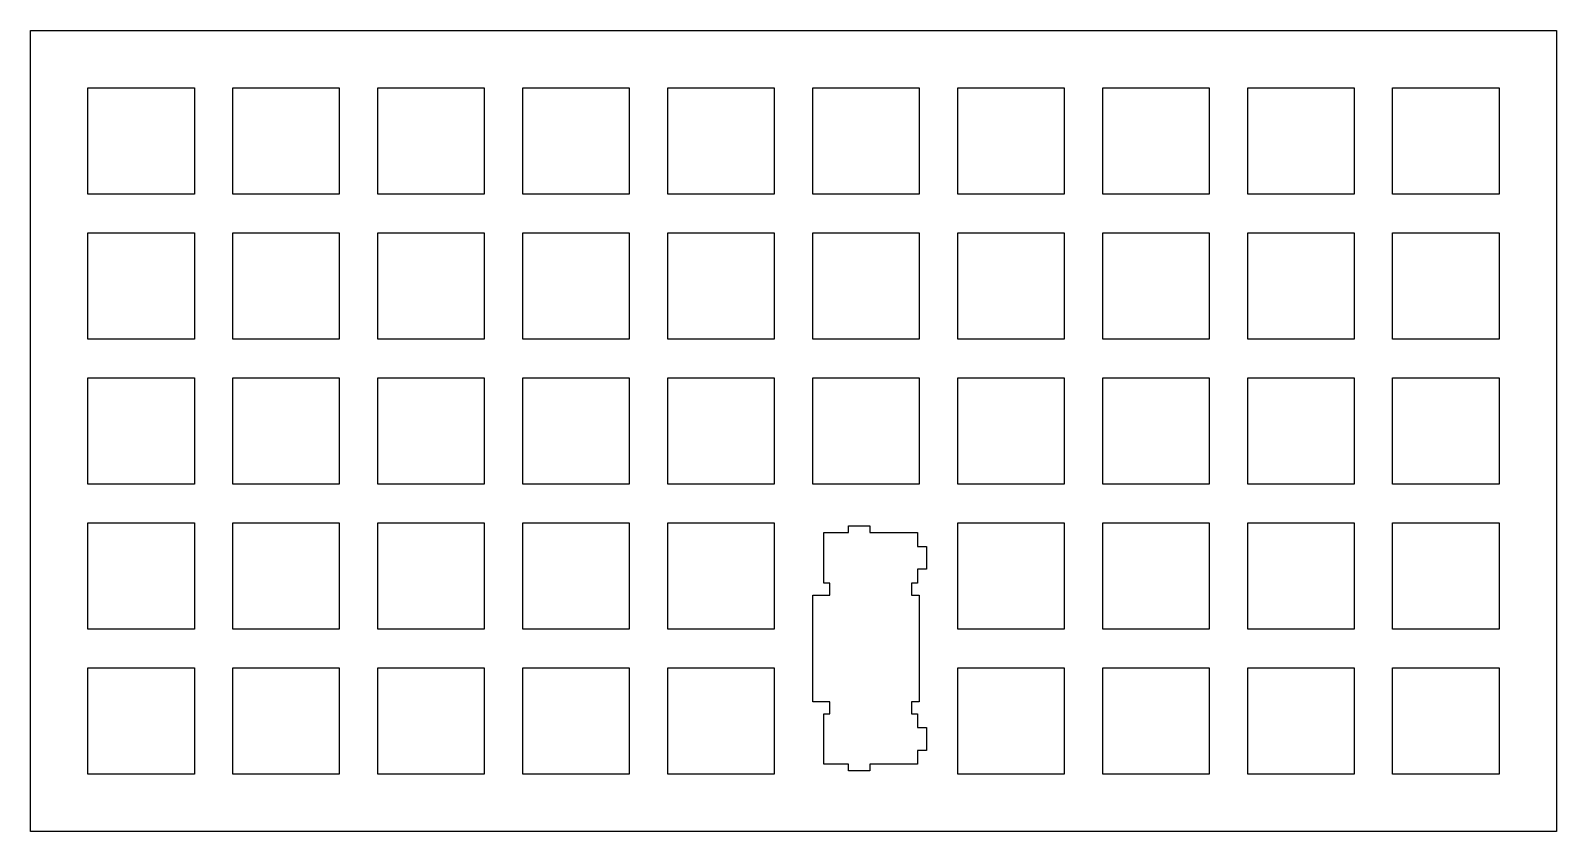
# Model space of a CAD drawing. Header units: millimetres. Extents: x 50 to 250, y -174 to -69.
import ezdxf

# ---------------------------------------------------------------- set-up
doc = ezdxf.new("R2010")
doc.units = ezdxf.units.MM
doc.layers.add('Plate.Cuts', color=9, linetype='CONTINUOUS', true_color=0xc2c2c2)

msp = doc.modelspace()

# ---------------------------------------------------------------- linework, layer by layer
at = {"layer": 'Plate.Cuts', "linetype": 'CONTINUOUS'}
for p, q in [((50, -69), (250.5, -69)), ((50, -174.25), (50, -69)), ((250.5, -69), (250.5, -174.25)), ((57.525, -76.525), (71.525, -76.525)), ((57.525, -90.525), (57.525, -76.525)), ((71.525, -76.525), (71.525, -90.525)), ((76.575, -76.525), (90.575, -76.525)), ((76.575, -90.525), (76.575, -76.525)), ((90.575, -76.525), (90.575, -90.525)), ((95.625, -76.525), (109.625, -76.525)), ((95.625, -90.525), (95.625, -76.525)), ((109.625, -76.525), (109.625, -90.525)), ((114.675, -76.525), (128.675, -76.525)), ((114.675, -90.525), (114.675, -76.525)), ((128.675, -76.525), (128.675, -90.525)), ((133.725, -76.525), (147.725, -76.525)), ((133.725, -90.525), (133.725, -76.525)), ((147.725, -76.525), (147.725, -90.525)), ((152.775, -76.525), (166.775, -76.525)), ((152.775, -90.525), (152.775, -76.525)), ((166.775, -76.525), (166.775, -90.525)), ((171.825, -76.525), (185.825, -76.525)), ((171.825, -90.525), (171.825, -76.525)), ((185.825, -76.525), (185.825, -90.525)), ((190.875, -76.525), (204.875, -76.525)), ((190.875, -90.525), (190.875, -76.525)), ((204.875, -76.525), (204.875, -90.525)), ((209.925, -76.525), (223.925, -76.525)), ((209.925, -90.525), (209.925, -76.525)), ((223.925, -76.525), (223.925, -90.525)), ((228.975, -76.525), (242.975, -76.525)), ((228.975, -90.525), (228.975, -76.525)), ((242.975, -76.525), (242.975, -90.525)), ((71.525, -90.525), (57.525, -90.525)), ((90.575, -90.525), (76.575, -90.525)), ((109.625, -90.525), (95.625, -90.525)), ((128.675, -90.525), (114.675, -90.525)), ((147.725, -90.525), (133.725, -90.525)), ((166.775, -90.525), (152.775, -90.525)), ((185.825, -90.525), (171.825, -90.525)), ((204.875, -90.525), (190.875, -90.525)), ((223.925, -90.525), (209.925, -90.525)), ((242.975, -90.525), (228.975, -90.525)), ((57.525, -95.575), (71.525, -95.575)), ((57.525, -109.575), (57.525, -95.575)), ((71.525, -95.575), (71.525, -109.575)), ((76.575, -95.575), (90.575, -95.575)), ((76.575, -109.575), (76.575, -95.575)), ((90.575, -95.575), (90.575, -109.575)), ((95.625, -95.575), (109.625, -95.575)), ((95.625, -109.575), (95.625, -95.575)), ((109.625, -95.575), (109.625, -109.575)), ((114.675, -95.575), (128.675, -95.575)), ((114.675, -109.575), (114.675, -95.575)), ((128.675, -95.575), (128.675, -109.575)), ((133.725, -95.575), (147.725, -95.575)), ((133.725, -109.575), (133.725, -95.575)), ((147.725, -95.575), (147.725, -109.575)), ((152.775, -95.575), (166.775, -95.575)), ((152.775, -109.575), (152.775, -95.575)), ((166.775, -95.575), (166.775, -109.575)), ((171.825, -95.575), (185.825, -95.575)), ((171.825, -109.575), (171.825, -95.575)), ((185.825, -95.575), (185.825, -109.575)), ((190.875, -95.575), (204.875, -95.575)), ((190.875, -109.575), (190.875, -95.575)), ((204.875, -95.575), (204.875, -109.575)), ((209.925, -95.575), (223.925, -95.575)), ((209.925, -109.575), (209.925, -95.575)), ((223.925, -95.575), (223.925, -109.575)), ((228.975, -95.575), (242.975, -95.575)), ((228.975, -109.575), (228.975, -95.575)), ((242.975, -95.575), (242.975, -109.575)), ((71.525, -109.575), (57.525, -109.575)), ((90.575, -109.575), (76.575, -109.575)), ((109.625, -109.575), (95.625, -109.575)), ((128.675, -109.575), (114.675, -109.575)), ((147.725, -109.575), (133.725, -109.575)), ((166.775, -109.575), (152.775, -109.575)), ((185.825, -109.575), (171.825, -109.575)), ((204.875, -109.575), (190.875, -109.575)), ((223.925, -109.575), (209.925, -109.575)), ((242.975, -109.575), (228.975, -109.575)), ((57.525, -114.625), (71.525, -114.625)), ((57.525, -128.625), (57.525, -114.625)), ((71.525, -114.625), (71.525, -128.625)), ((76.575, -114.625), (90.575, -114.625)), ((76.575, -128.625), (76.575, -114.625)), ((90.575, -114.625), (90.575, -128.625)), ((95.625, -114.625), (109.625, -114.625)), ((95.625, -128.625), (95.625, -114.625)), ((109.625, -114.625), (109.625, -128.625)), ((114.675, -114.625), (128.675, -114.625)), ((114.675, -128.625), (114.675, -114.625)), ((128.675, -114.625), (128.675, -128.625)), ((133.725, -114.625), (147.725, -114.625)), ((133.725, -128.625), (133.725, -114.625)), ((147.725, -114.625), (147.725, -128.625)), ((152.775, -114.625), (166.775, -114.625)), ((152.775, -128.625), (152.775, -114.625)), ((166.775, -114.625), (166.775, -128.625)), ((171.825, -114.625), (185.825, -114.625)), ((171.825, -128.625), (171.825, -114.625)), ((185.825, -114.625), (185.825, -128.625)), ((190.875, -114.625), (204.875, -114.625)), ((190.875, -128.625), (190.875, -114.625)), ((204.875, -114.625), (204.875, -128.625)), ((209.925, -114.625), (223.925, -114.625)), ((209.925, -128.625), (209.925, -114.625)), ((223.925, -114.625), (223.925, -128.625)), ((228.975, -114.625), (242.975, -114.625)), ((228.975, -128.625), (228.975, -114.625)), ((242.975, -114.625), (242.975, -128.625)), ((71.525, -128.625), (57.525, -128.625)), ((90.575, -128.625), (76.575, -128.625)), ((109.625, -128.625), (95.625, -128.625)), ((128.675, -128.625), (114.675, -128.625)), ((147.725, -128.625), (133.725, -128.625)), ((166.775, -128.625), (152.775, -128.625)), ((185.825, -128.625), (171.825, -128.625)), ((204.875, -128.625), (190.875, -128.625)), ((223.925, -128.625), (209.925, -128.625)), ((242.975, -128.625), (228.975, -128.625)), ((57.525, -133.675), (71.525, -133.675)), ((57.525, -147.675), (57.525, -133.675)), ((71.525, -133.675), (71.525, -147.675)), ((76.575, -133.675), (90.575, -133.675)), ((76.575, -147.675), (76.575, -133.675)), ((90.575, -133.675), (90.575, -147.675)), ((95.625, -133.675), (109.625, -133.675)), ((95.625, -147.675), (95.625, -133.675)), ((109.625, -133.675), (109.625, -147.675)), ((114.675, -133.675), (128.675, -133.675)), ((114.675, -147.675), (114.675, -133.675)), ((128.675, -133.675), (128.675, -147.675)), ((133.725, -133.675), (147.725, -133.675)), ((133.725, -147.675), (133.725, -133.675)), ((147.725, -133.675), (147.725, -147.675)), ((157.475, -134.1), (160.275, -134.1)), ((157.475, -134.975), (157.475, -134.1)), ((160.275, -134.1), (160.275, -134.975)), ((171.825, -133.675), (185.825, -133.675)), ((171.825, -147.675), (171.825, -133.675)), ((185.825, -133.675), (185.825, -147.675)), ((190.875, -133.675), (204.875, -133.675)), ((190.875, -147.675), (190.875, -133.675)), ((204.875, -133.675), (204.875, -147.675)), ((209.925, -133.675), (223.925, -133.675)), ((209.925, -147.675), (209.925, -133.675)), ((223.925, -133.675), (223.925, -147.675)), ((228.975, -133.675), (242.975, -133.675)), ((228.975, -147.675), (228.975, -133.675)), ((242.975, -133.675), (242.975, -147.675)), ((154.245, -134.975), (157.475, -134.975)), ((154.245, -141.625), (154.245, -134.975)), ((160.275, -134.975), (166.545, -134.975)), ((166.545, -134.975), (166.545, -136.8)), ((166.545, -136.8), (167.745, -136.8)), ((167.745, -136.8), (167.745, -139.8)), ((166.545, -139.8), (166.545, -141.625)), ((167.745, -139.8), (166.545, -139.8)), ((155.045, -141.625), (154.245, -141.625)), ((155.045, -143.2), (155.045, -141.625)), ((165.745, -141.625), (165.745, -143.2)), ((166.545, -141.625), (165.745, -141.625)), ((152.775, -143.2), (155.045, -143.2)), ((152.775, -157.2), (152.775, -143.2)), ((165.745, -143.2), (166.775, -143.2)), ((166.775, -143.2), (166.775, -157.2)), ((71.525, -147.675), (57.525, -147.675)), ((90.575, -147.675), (76.575, -147.675)), ((109.625, -147.675), (95.625, -147.675)), ((128.675, -147.675), (114.675, -147.675)), ((147.725, -147.675), (133.725, -147.675)), ((185.825, -147.675), (171.825, -147.675)), ((204.875, -147.675), (190.875, -147.675)), ((223.925, -147.675), (209.925, -147.675)), ((242.975, -147.675), (228.975, -147.675)), ((57.525, -152.725), (71.525, -152.725)), ((57.525, -166.725), (57.525, -152.725)), ((71.525, -152.725), (71.525, -166.725)), ((76.575, -152.725), (90.575, -152.725)), ((76.575, -166.725), (76.575, -152.725)), ((90.575, -152.725), (90.575, -166.725)), ((95.625, -152.725), (109.625, -152.725)), ((95.625, -166.725), (95.625, -152.725)), ((109.625, -152.725), (109.625, -166.725)), ((114.675, -152.725), (128.675, -152.725)), ((114.675, -166.725), (114.675, -152.725)), ((128.675, -152.725), (128.675, -166.725)), ((133.725, -152.725), (147.725, -152.725)), ((133.725, -166.725), (133.725, -152.725)), ((147.725, -152.725), (147.725, -166.725)), ((171.825, -152.725), (185.825, -152.725)), ((171.825, -166.725), (171.825, -152.725)), ((185.825, -152.725), (185.825, -166.725)), ((190.875, -152.725), (204.875, -152.725)), ((190.875, -166.725), (190.875, -152.725)), ((204.875, -152.725), (204.875, -166.725)), ((209.925, -152.725), (223.925, -152.725)), ((209.925, -166.725), (209.925, -152.725)), ((223.925, -152.725), (223.925, -166.725)), ((228.975, -152.725), (242.975, -152.725)), ((228.975, -166.725), (228.975, -152.725)), ((242.975, -152.725), (242.975, -166.725)), ((155.045, -157.2), (152.775, -157.2)), ((155.045, -158.775), (155.045, -157.2)), ((165.745, -157.2), (165.745, -158.775)), ((166.775, -157.2), (165.745, -157.2)), ((154.245, -158.775), (155.045, -158.775)), ((154.245, -165.425), (154.245, -158.775)), ((165.745, -158.775), (166.545, -158.775)), ((166.545, -158.775), (166.545, -160.6)), ((166.545, -160.6), (167.745, -160.6)), ((167.745, -160.6), (167.745, -163.6)), ((166.545, -163.6), (166.545, -165.425)), ((167.745, -163.6), (166.545, -163.6)), ((157.475, -165.425), (154.245, -165.425)), ((157.475, -166.3), (157.475, -165.425)), ((160.275, -166.3), (157.475, -166.3)), ((160.275, -165.425), (160.275, -166.3)), ((166.545, -165.425), (160.275, -165.425)), ((71.525, -166.725), (57.525, -166.725)), ((90.575, -166.725), (76.575, -166.725)), ((109.625, -166.725), (95.625, -166.725)), ((128.675, -166.725), (114.675, -166.725)), ((147.725, -166.725), (133.725, -166.725)), ((185.825, -166.725), (171.825, -166.725)), ((204.875, -166.725), (190.875, -166.725)), ((223.925, -166.725), (209.925, -166.725)), ((242.975, -166.725), (228.975, -166.725)), ((250.5, -174.25), (50, -174.25))]:
    msp.add_line(p, q, dxfattribs=at)

doc.saveas('drawing.dxf')
